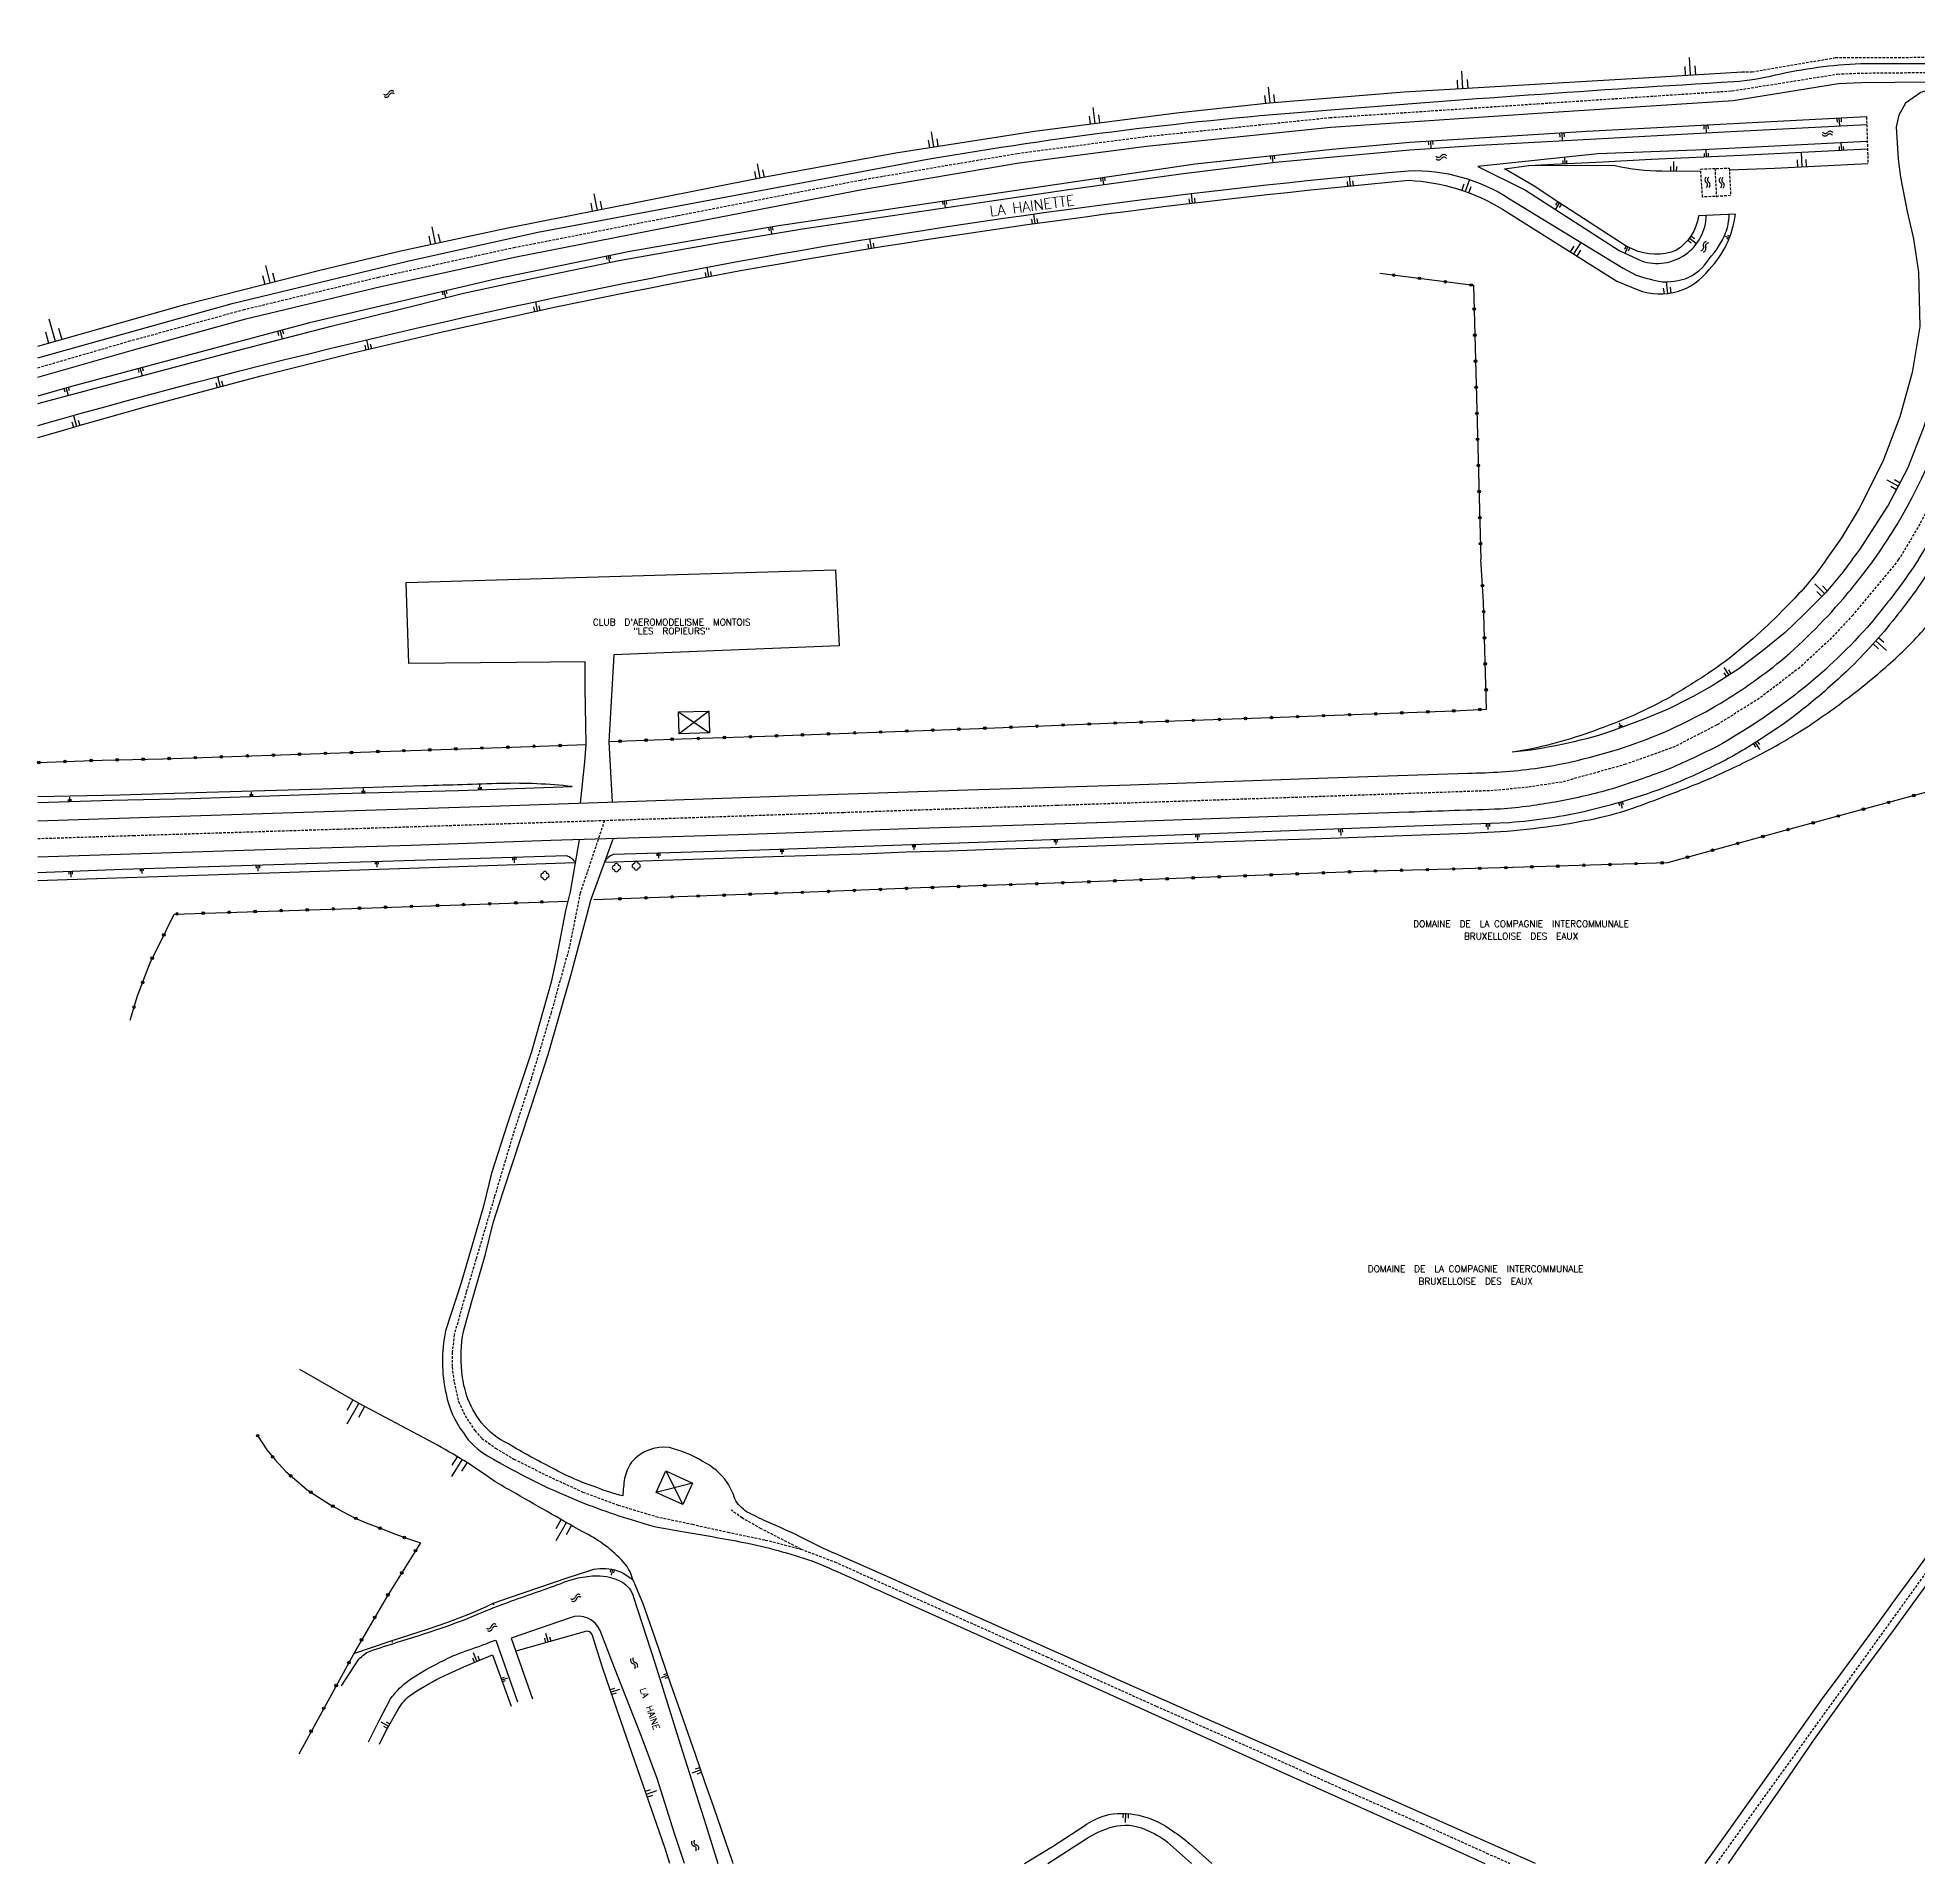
# Model space of a CAD drawing. Header units: millimetres. Extents: x 120999 to 122000, y 130000 to 131001.
# Drawn here: x 121000 to 121360.7, y 130000 to 130350.1 of the extents above; entities that cross this region are included whole.
import ezdxf
from ezdxf.enums import TextEntityAlignment as Align

# ---------------------------------------------------------------- set-up
doc = ezdxf.new("R2010")
doc.units = ezdxf.units.MM
doc.linetypes.add('DASHED', pattern=[0.75, 0.5, -0.25])
doc.layers.get('0').update_dxf_attribs({"linetype": 'CONTINUOUS'})
for name, color, linetype in [('W0001', 6, 'DASHED'), ('W0008', 7, 'CONTINUOUS'), ('W0100', 7, 'CONTINUOUS'), ('W0112', 1, 'DASHED'), ('W0211', 2, 'CONTINUOUS'), ('W0300', 7, 'CONTINUOUS'), ('W0322', 7, 'CONTINUOUS'), ('W0515', 5, 'CONTINUOUS'), ('W0984', 7, 'CONTINUOUS'), ('W0989', 7, 'CONTINUOUS')]:
    doc.layers.add(name, color=color, linetype=linetype)
doc.styles.get("Standard").update_dxf_attribs({"font": 'romans.shx', "width": 0.85})

# ---------------------------------------------------------------- blocks, each defined once
blk = doc.blocks.new('TP15')
at = {"color": 0}
for p, q in [((0, 1), (0, 0)), ((-0.289, 0.5), (-0.289, 0)), ((0.289, 0.5), (0.289, 0))]:
    blk.add_line(p, q, dxfattribs=at)
blk = doc.blocks.new('TP12')
at = {"layer": 'W0515', "color": 0}
for centre, start, end in [((-0.5, 0.625), 216.8699, 323.1301), ((0.5, -0.125), 36.8699, 143.1301), ((0.5, -0.625), 36.8699, 143.1301), ((-0.5, 0.125), 216.8699, 323.1301)]:
    blk.add_arc(centre, 0.625, start, end, dxfattribs=at)
blk = doc.blocks.new('OH01')
at = {"layer": 'W0322', "color": 0}
for radius in [0.25, 0.15]:
    blk.add_circle((0, 0), radius, dxfattribs=at)
blk = doc.blocks.new('TP10')
at = {"layer": 'W0300', "color": 0}
for centre, start, end in [((-0.4, 0), 90, 270), ((0, 0.4), 0, 180), ((0.4, 0), 270, 90), ((0, -0.4), 180, 360)]:
    blk.add_arc(centre, 0.4, start, end, dxfattribs=at)

msp = doc.modelspace()

# ---------------------------------------------------------------- linework, layer by layer
at = {"layer": 'W0001'}
msp.add_lwpolyline([(121356.9, 130250, 0.145243), (121374.68, 130310.35, -0.002797), (121374.43, 130342.77), (121373.7, 130478.96)], format="xyb", dxfattribs=at)
for points in [[(121000, 130286.8), (121017.42, 130291.87), (121039.41, 130297.93), (121065.38, 130304.18), (121091.35, 130309.87), (121122.75, 130315.99), (121157.79, 130322.8), (121187.94, 130327.91), (121212.41, 130331.13), (121247.81, 130334.77), (121287.59, 130337.42), (121324.93, 130339.89), (121345.2, 130343.11), (121349.69, 130343.3), (121369.02, 130343.49)], [(121356.9, 130250), (121348.13, 130239.38), (121343.53, 130234.5), (121337.93, 130229.32), (121330.16, 130223.37), (121322.02, 130218.3), (121314.02, 130214.17), (121304.57, 130210.76), (121292.37, 130207.36), (121285.85, 130206.38), (121279.16, 130205.71), (121240.15, 130204.36), (121195.5, 130202.86), (121154.51, 130201.48), (121120.79, 130200.33), (121090.67, 130199.35), (121057.8, 130198.28), (121018.47, 130197.05), (121000, 130196.46)], [(121108.67, 130199.94), (121104.02, 130186.03), (121101.97, 130175.77), (121098.45, 130163.14), (121094.63, 130150.46), (121091.17, 130139.86), (121087.62, 130127.93), (121084.04, 130115.82), (121082.16, 130109.52), (121081.14, 130105.93), (121079.87, 130101.37), (121079.48, 130098.02), (121079.45, 130095.17), (121079.85, 130092.26), (121080.7, 130088.54), (121081.95, 130085.88), (121083.8, 130082.99), (121085.16, 130081.5), (121087.79, 130079.65), (121091.33, 130077.54), (121097.32, 130074.52), (121104.51, 130071.21), (121111.28, 130068.71), (121118.56, 130066.51), (121125.54, 130065.02), (121132.33, 130063.51), (121139.53, 130062.01), (121146.35, 130060.27), (121152.83, 130057.82), (121170.59, 130049.84), (121193.51, 130039.61), (121214.49, 130030.15), (121234.39, 130021.39), (121250.57, 130014.12), (121265.44, 130007.58), (121277.87, 130001.97), (121282.35, 130000)], [(121321.98, 130000), (121339.95, 130024.92), (121371.46, 130068.62), (121397.73, 130104.57), (121417.43, 130131.62), (121432.31, 130151.91), (121444.58, 130168.12), (121457.68, 130185.66)], [(121146.35, 130060.27), (121138.72, 130064.17), (121135.14, 130066.21), (121133.01, 130067.73)]]:
    msp.add_lwpolyline(points, dxfattribs=at)
at = {"layer": 'W0008'}
for points in [[(121000, 130288.69), (121037.25, 130299.12), (121070.92, 130307.21), (121095.91, 130312.81), (121146.06, 130322.18), (121170.62, 130326.77, -0.023914), (121246.35, 130336.14, -0.005193), (121325.34, 130341.68, 0.04014), (121333.3, 130342.95, -0.047593), (121349.6, 130345.11), (121368.94, 130345.11)], [(121352.18, 130250, 0.157752), (121371.19, 130310.33, 0.001658), (121370.85, 130339.29), (121369.13, 130339.34)], [(121360.69, 130250, 0.146274), (121378.22, 130310.39, -0.002498), (121377.98, 130339.31), (121379.75, 130339.36)], [(121000, 130199.94), (121021.4, 130200.61), (121048.98, 130201.52), (121086.82, 130202.71), (121114.9, 130203.68), (121145.82, 130204.76), (121178.38, 130205.83), (121209.48, 130206.85), (121247.43, 130208.15), (121274.27, 130209.06, 0.029577), (121287.19, 130209.96, 0.045385), (121305.45, 130214.43, 0.049367), (121321.86, 130221.96, 0.038107), (121334.29, 130230.59, 0.041631), (121347.04, 130243.43, 0.017229), (121352.18, 130250, -0.411197)], [(121360.69, 130250, -0.005267), (121356.77, 130244.35, -0.008414), (121351.6, 130237.87, -0.044751), (121338.34, 130225.1, -0.007552), (121332.78, 130220.93, -0.023989), (121322.44, 130214.39, -0.019901), (121312.24, 130209.61, 0.002818), (121307.31, 130207.82, -0.010478), (121301.25, 130205.84, -0.021295), (121291.03, 130203.5, 0.000689), (121286.21, 130202.76, -0.015025), (121280.51, 130202.16, 0.001714), (121262.94, 130201.56), (121235.93, 130200.71), (121205.07, 130199.58), (121166.95, 130198.39), (121134.45, 130197.25), (121098.37, 130196.12), (121071.59, 130195.21), (121045.54, 130194.41), (121000, 130192.98)], [(121103.82, 130196.29), (121102.08, 130186.32), (121101.23, 130182.72), (121099.43, 130173.42), (121098.47, 130168.98), (121094.7, 130155.62), (121090.02, 130141.7), (121087.03, 130132.34), (121085.46, 130126.05), (121081.18, 130111.34), (121078.19, 130102.09, 0.107003), (121078.3, 130090.01, 0.113282), (121081.62, 130082.56, 0.129087), (121086.27, 130078.17, 0.040307), (121104.84, 130069.03, 0.023867), (121118.19, 130064.63, 0.006347), (121123.98, 130063.57, -0.006607), (121136.2, 130061.39, -0.034058), (121149.25, 130057.71, -0.008949), (121162.21, 130051.92), (121186.32, 130041.11), (121212.17, 130029.45), (121239.03, 130017.33), (121264.77, 130005.79), (121277.54, 130000)], [(121287.25, 130000), (121275.13, 130005.32), (121260.39, 130011.84), (121241.34, 130020.17), (121224.25, 130027.67), (121208.37, 130034.66), (121198.09, 130039.3), (121189, 130043.32), (121173.06, 130050.4), (121163.91, 130054.54), (121153.03, 130059.36, -0.019545), (121146.86, 130062.31, 0.015951), (121139.79, 130065.56, -0.005999), (121136.02, 130067.37, -0.11394), (121133.67, 130069.89, 0.079694), (121132.23, 130073.01, 0.126061), (121127.44, 130077.14, 0.066717), (121121.13, 130079.74, 0.255667), (121113.85, 130076.91, 0.085644), (121112.55, 130073.82, 0.031385), (121112.2, 130070.47, -0.039043), (121107.23, 130072.07, -0.045827), (121098.71, 130075.79, -0.016051), (121090.25, 130080.43, -0.116857), (121085.12, 130084.5, -0.08744), (121082.25, 130089.79, -0.052365), (121081.34, 130094.27, -0.074369), (121081.63, 130101.98), (121083.2, 130107.53), (121085.85, 130116.79), (121087.33, 130122.85), (121089.25, 130128.79), (121091.18, 130134.61), (121095.84, 130148.79), (121097.9, 130155.14), (121102.24, 130170.25), (121105.32, 130181.77), (121106.09, 130184.7), (121109, 130192.76), (121110.32, 130196.49)]]:
    msp.add_lwpolyline(points, format="xyb", dxfattribs=at)
for points in [[(121000, 130284.97), (121017.91, 130290.11), (121039.87, 130296.16), (121065.79, 130302.4), (121091.72, 130308.07), (121123.1, 130314.19), (121158.12, 130321), (121188.21, 130326.1), (121212.62, 130329.32), (121247.97, 130332.95), (121287.71, 130335.6), (121325.13, 130338.07), (121345.38, 130341.29), (121349.74, 130341.47), (121369.04, 130341.66)], [(121319.77, 130000), (121324.01, 130005.86), (121330.48, 130014.92), (121337.53, 130024.86), (121342.3, 130031.6), (121345.71, 130036.16), (121351.95, 130044.65), (121357.11, 130051.8), (121360.26, 130056.01), (121364.61, 130062.03)], [(121362.96, 130054.41), (121355.82, 130044.66), (121348.57, 130034.82), (121340.68, 130023.81), (121334.18, 130014.29), (121325.58, 130002.02), (121324.19, 130000)]]:
    msp.add_lwpolyline(points, dxfattribs=at)
at = {"layer": 'W0100'}
for points in [[(121122.88, 130220.8), (121128.68, 130220.96), (121128.8, 130216.76), (121123.03, 130216.58), (121122.88, 130220.8), (121128.8, 130216.76)], [(121128.68, 130220.96), (121123.03, 130216.58)], [(121120.45, 130075.25), (121125.59, 130072.88), (121123.7, 130068.83), (121118.63, 130071.13), (121120.45, 130075.25), (121123.7, 130068.83)], [(121125.59, 130072.88), (121118.63, 130071.13)]]:
    msp.add_lwpolyline(points, dxfattribs=at)
at = {"layer": 'W0112'}
for points in [[(121326.87, 130343.53), (121328.79, 130343.53), (121344.79, 130346.27), (121368.97, 130346.36)], [(121350.73, 130334.9), (121351.02, 130325.92)], [(121321.66, 130325.09), (121321.94, 130319.53)]]:
    msp.add_lwpolyline(points, dxfattribs=at)
msp.add_lwpolyline([(121318.92, 130324.91), (121324.4, 130325.09), (121324.68, 130319.81), (121319.3, 130319.53)], close=True, dxfattribs=at)
at = {"layer": 'W0211'}
for points in [[(121369, 130341.34), (121364.65, 130340.8), (121361.18, 130339.61), (121358.24, 130337.54), (121356.94, 130335.26), (121356.4, 130332.99), (121356.83, 130326.8), (121357.26, 130323.33), (121358.55, 130316.75), (121359.74, 130311.54), (121360.72, 130305.14), (121360.94, 130294.72), (121359.52, 130285.86), (121357.13, 130277.39), (121353.87, 130268.82), (121349.31, 130259.81), (121345.91, 130254.2), (121343.01, 130250)], [(121347.99, 130250), (121349.39, 130251.81), (121354.82, 130260.27), (121358.65, 130267.52), (121361.69, 130275.22), (121364.3, 130283.25), (121366.14, 130292.58), (121367.02, 130298.85), (121367.35, 130303.29), (121367.35, 130307.53), (121367.56, 130313.49), (121367.89, 130321.09), (121368.98, 130328.9), (121369.04, 130341.66)], [(121350.73, 130334.9), (121297.12, 130332.07), (121263.13, 130330), (121248.22, 130328.68), (121221.98, 130325.86), (121179.04, 130319.5), (121141.69, 130313.92), (121113.56, 130309.11), (121087.8, 130303.81), (121052.12, 130295.42), (121006.47, 130283.23), (121000, 130281.33)], [(121351.02, 130325.92), (121333.12, 130325.02), (121324.38, 130324.71)], [(121325.57, 130316.22), (121318.49, 130315.91)], [(121103.04, 130191.84), (121099.28, 130191.71), (121076.99, 130190.96), (121048.29, 130189.99), (121013.17, 130188.83), (121000, 130188.43)], [(121061.49, 130088.23), (121050.24, 130094.68)]]:
    msp.add_lwpolyline(points, dxfattribs=at)
for points in [[(121318.52, 130315.88, -0.219012), (121314.27, 130309.34, -0.209649), (121305.94, 130309.52), (121304.66, 130310.1), (121291.7, 130318.49), (121286.83, 130321.72), (121281.32, 130324.93), (121285.95, 130325.56), (121290.73, 130325.84), (121300.14, 130326.28), (121309.45, 130326.79), (121326.77, 130327.55), (121339.6, 130328.2), (121350.87, 130328.75)], [(121318.91, 130324.42), (121311.5, 130324.47, -0.054887), (121302.53, 130325.51), (121285.94, 130325.56)], [(121000, 130273.4, -0.02735), (121139.2, 130306.21, -0.020929), (121262.96, 130322.74, -0.126892), (121280.91, 130317.19), (121302.82, 130303.41)], [(121302.82, 130303.41), (121307.04, 130301.68, 0.331177), (121320.58, 130305.66, 0.158397), (121325.61, 130316.23)], [(121303.29, 130309.27), (121307.57, 130307.28, 0.504676), (121320.01, 130316.05)], [(121364.02, 130250, -0.035999), (121356.73, 130239.52, -0.034306), (121347.81, 130229.46, -0.024218), (121339.58, 130222.17, -0.034273), (121332.06, 130216.67, -0.024567), (121323.67, 130211.55, -0.01783), (121313.71, 130206.92, -0.033988), (121297.48, 130201.88, -0.039504), (121282.27, 130199.56), (121260.4, 130198.75), (121228.22, 130197.53), (121185.81, 130195.98), (121138.5, 130194.26), (121110.37, 130193.45, 0.192922), (121108.73, 130192, 1.597304)], [(121343.01, 130250, -0.040879), (121336.96, 130242.61, -0.01457), (121331.89, 130237.52, -0.016357), (121325.87, 130232.23, -0.029669), (121319.64, 130227.72, -0.01474), (121312.48, 130223.32, -0.023177), (121305.08, 130219.72, -0.015978), (121297.59, 130216.86, -0.047586), (121282.76, 130213.06, -1.324929)], [(121347.99, 130250), (121346.18, 130247.59), (121342.98, 130243.79), (121338.61, 130239.36), (121335.14, 130236.06), (121330.73, 130232.42), (121326.25, 130229.09), (121321.13, 130225.79), (121317.48, 130223.76), (121312.7, 130221.33), (121308.05, 130219.38), (121301.66, 130217.02, -0.052744), (121282.76, 130213.06, -2.205577)], [(121108.73, 130192), (121115.96, 130192.25), (121123.79, 130192.49), (121131.52, 130192.76), (121140.96, 130193.05), (121149.44, 130193.33), (121158.05, 130193.62), (121166.52, 130193.95), (121174.8, 130194.17), (121183.22, 130194.47), (121194.23, 130194.81), (121210.36, 130195.38), (121225.61, 130195.88), (121235.46, 130196.22), (121246.2, 130196.56), (121259.93, 130197.04), (121274.24, 130197.54), (121281.84, 130197.95, 0.013451), (121291.82, 130199.11, 0.01323), (121299.55, 130200.53, 0.023476), (121305.94, 130202.36, 0.009578), (121312.4, 130204.77, 0.011175), (121320.87, 130208.1, 0.012404), (121329.71, 130212.32, 0.022409), (121339.13, 130217.77, 0.017086), (121348.36, 130224.38, 0.017269), (121356.29, 130231.06, 0.034514), (121363.22, 130238.35, 0.006672)], [(121000, 130203.43), (121014.28, 130203.86), (121029.32, 130204.2), (121057.76, 130205.13), (121080.66, 130205.71), (121102.49, 130206.49, 0.033632), (121088.97, 130207.08, -0.003308), (121073.94, 130206.63), (121054.66, 130206), (121032.39, 130205.37), (121015.76, 130204.84), (121000, 130204.55)], [(121000, 130190.02), (121016.25, 130190.65), (121055.6, 130191.86), (121080.77, 130192.61), (121101.37, 130193.25, -0.229084), (121103.04, 130191.84, -1.30907)], [(121087.24, 130073.53, 0.030806), (121075.95, 130080.57), (121061.49, 130088.23)], [(121114.16, 130054.27, 0.147856), (121111.89, 130058.26, 0.088901), (121104.55, 130063.56, -0.002751), (121090.82, 130071.42, -0.023252), (121087.24, 130073.53, 0.003964)], [(121060.61, 130040.25), (121067.6, 130042.63), (121074.91, 130045), (121078.61, 130046.28), (121082.66, 130047.82), (121085.91, 130049.19), (121087.35, 130049.9), (121090.47, 130050.97), (121101.71, 130054.79), (121105.51, 130056.06, -0.284574), (121114.16, 130054.27), (121116.06, 130049.85), (121118.27, 130043.41), (121121.36, 130034.42), (121123.17, 130029.2), (121126.08, 130020.94), (121127.93, 130015.54), (121129.57, 130010.85), (121133.23, 130000.25), (121133.33, 130000)], [(121121.25, 130000), (121120.3, 130002.85), (121116.08, 130015), (121111.81, 130027.33), (121108.39, 130037.36), (121106.31, 130043.87, 0.385483), (121105.03, 130044.49), (121091.66, 130040.68)], [(121065.51, 130022.84), (121066.8, 130025.51), (121068.95, 130029.2, -0.099405), (121071.26, 130032.12, -0.026992), (121077.26, 130035.65), (121081.72, 130037.7), (121087.22, 130039.96), (121090.82, 130030.15)], [(121189.26, 130000), (121194.62, 130003.25), (121200.61, 130007.11, -0.1038), (121205.42, 130009.36, -0.118294), (121211.98, 130009, -0.09669), (121217.64, 130006.23, -0.039568), (121221.02, 130003.67), (121225.17, 130000)]]:
    msp.add_lwpolyline(points, format="xyb", dxfattribs=at)
at = {"layer": 'W0322'}
for points in [[(121257.4, 130304.91), (121275.35, 130302.61), (121276.78, 130250)], [(121398.68, 130250), (121393.49, 130241.43), (121385.19, 130227.43), (121376.71, 130213.44), (121373.81, 130208.56), (121356.34, 130203.82), (121336.75, 130198.52), (121312.55, 130191.89), (121282.91, 130190.97), (121254.06, 130190.23), (121224.93, 130189.13), (121198.56, 130188.12), (121169.3, 130187.06), (121144.78, 130186.14), (121117.3, 130185.17), (121106.66, 130184.76)], [(121109.54, 130215.1), (121123.47, 130215.62), (121139.44, 130216.14), (121180.5, 130217.64), (121205.24, 130218.63), (121238.27, 130219.77), (121271.5, 130221.01), (121277.88, 130221.32), (121277.26, 130241.88), (121276.78, 130250)], [(121000, 130211.08), (121012.33, 130211.54), (121024.03, 130211.82), (121054.15, 130212.83), (121090.86, 130214.07), (121105.17, 130214.54)], [(121017.69, 130161.67), (121019.1, 130166.39), (121020.68, 130170.36), (121021.67, 130173.01), (121023.25, 130176.16), (121026.15, 130182.04), (121062.21, 130183.2), (121101.66, 130184.53)], [(121042.14, 130082.06), (121043.9, 130079.32), (121045.51, 130077.36), (121047.55, 130075.12), (121049.65, 130073.37), (121051.69, 130071.61), (121053.86, 130070.21), (121056.11, 130068.74), (121058.43, 130067.48), (121060.74, 130066.29), (121062.99, 130065.31), (121065.72, 130064.25), (121068.39, 130063.2), (121071.27, 130062.15), (121073.37, 130061.45), (121066.99, 130051.22), (121061.16, 130041.26), (121052.6, 130025.63), (121050.07, 130020.94)]]:
    msp.add_lwpolyline(points, dxfattribs=at)
at = {"layer": 'W0515'}
for points in [[(121000, 130290.93), (121028.2, 130298.95), (121054.12, 130305.52), (121069.61, 130309.23), (121090.12, 130313.64), (121107.62, 130317.05), (121139.12, 130323.35), (121164.55, 130328.01), (121191.13, 130332.17), (121218.39, 130335.67), (121236.22, 130337.62), (121262.06, 130339.71), (121311.22, 130342.6), (121326.87, 130343.53)], [(121000, 130279.93), (121012.97, 130283.38), (121036.54, 130289.63), (121056.24, 130294.78), (121072.63, 130298.83), (121081.65, 130301.08), (121095.1, 130303.97), (121111.43, 130307.35), (121130.95, 130310.83), (121146.66, 130313.46), (121170.86, 130317.04), (121197.25, 130320.92), (121219.25, 130324.01), (121237.37, 130326.2), (121263.16, 130328.58), (121276.49, 130329.48), (121323.5, 130332.06), (121350.77, 130333.47)], [(121350.87, 130330.19), (121318.01, 130328.5), (121299.2, 130327.79), (121276.2, 130325.4), (121285.36, 130320.82), (121303.29, 130309.27)]]:
    msp.add_lwpolyline(points, dxfattribs=at)
for points in [[(121000, 130275.72, -0.024503), (121138.88, 130308.03, -0.02095), (121262.92, 130324.59, -0.152902), (121282.27, 130319.2), (121304.08, 130305.87)], [(121304.08, 130305.87), (121306.57, 130304.57, 0.038594), (121311.55, 130303.28, 0.082447), (121315.93, 130303.88, 0.179533), (121320.53, 130307.7, 0.094849), (121323.71, 130312.67, 0.096373), (121324.4, 130316.11, 2.049174)], [(121058.22, 130034.05), (121061.6, 130039.15, -0.121448), (121063.73, 130040.7, -0.005023), (121068.92, 130042.4, 0.008308), (121077.37, 130045.12, 0.016908), (121084.68, 130047.89, -0.017122), (121090.26, 130050.12, 0.004224), (121100.19, 130053.62, -0.101612), (121107.21, 130055.14, -0.13801), (121111.99, 130053.98, -0.199921), (121114.26, 130051.07), (121118.36, 130038.44), (121123.17, 130022.83), (121128.1, 130007.39), (121130.43, 130000)], [(121124.04, 130000), (121122.12, 130005.75), (121118.79, 130016.27), (121115.81, 130024.31), (121110.59, 130037.52), (121107.87, 130044.65, 0.404108), (121102.1, 130047.07), (121090.77, 130043.18), (121094.89, 130031.54)], [(121063.43, 130023.32), (121065.42, 130027.29), (121067.67, 130031.54, -0.075478), (121070.62, 130034.7, -0.032704), (121075.85, 130037.91, -0.012952), (121079.59, 130039.78, -0.008992), (121084.32, 130041.51, 0.022829), (121086.68, 130042.43, -0.012072), (121087.85, 130042.83), (121092.01, 130030.96)], [(121193.71, 130000), (121201.07, 130004.73, -0.077282), (121206.15, 130006.99, -0.183404), (121212.4, 130006.48, -0.069329), (121216.69, 130004.09), (121221.29, 130000)]]:
    msp.add_lwpolyline(points, format="xyb", dxfattribs=at)
at = {"layer": 'W0989'}
msp.add_lwpolyline([(121104.07, 130203.3), (121104.89, 130211.26), (121105.17, 130214.54), (121105.01, 130225.44), (121104.96, 130230.41), (121091.82, 130230.27), (121071.15, 130230.1), (121070.62, 130245.65), (121152.97, 130248.03), (121153.68, 130233.48), (121110.51, 130231.77), (121109.53, 130215.06), (121110.13, 130203.51)], dxfattribs=at)

# ---------------------------------------------------------------- block references
at = {"layer": 'W0211'}
for p, xscale, yscale, zscale, rotation in [((121273.28, 130340.37), 3.32953555930373, 3.32953555930373, 3.32953555930373, 3.373631274638966), ((121316.94, 130342.94), 3.349339455191307, 3.349339455191308, 3.349339455191308, 3.380753821767535), ((121236.32, 130337.63), 2.993270546609924, 2.993270546609924, 2.993270546609924, 6.267594472527892), ((121202.73, 130333.66), 3.054271036503001, 3.054271036503001, 3.054271036503001, 7.309575279753369), ((121319.98, 130333.28), 1.404635547397861, 1.404635547397861, 1.404635547397861, 183.0202187262245), ((121345.52, 130334.63), 1.422823760649893, 1.422823760649893, 1.422823760649893, 183.020218726082), ((121171.82, 130329.15), 2.900382872804028, 2.900382872804028, 2.900382872804028, 8.897742807180517), ((121267.15, 130330.25), 1.394461707161136, 1.394461707161136, 1.394461707161136, 183.4796544008782), ((121292.36, 130331.78), 1.428878800782267, 1.428878800782267, 1.428878800782267, 183.4796544004846), ((121345.91, 130328.51), 1.425930668145127, 1.425930668145127, 1.425930668145127, 2.781037477922343), ((121138.51, 130323.22), 2.751165218059236, 2.751165218059236, 2.751165218059236, 11.30022879325584), ((121236.81, 130327.46), 1.31652545638603, 1.31652545638603, 1.31652545638603, 186.1527681997349), ((121292.86, 130325.94), 1.181571635696894, 1.181571635696894, 1.181571635696894, 2.671483828079532), ((121313.7, 130324.45), 1.928093548969206, 1.928093548969206, 1.928093548969206, 359.6158732782436), ((121320, 130327.25), 1.345144452376599, 1.345144452376599, 1.345144452376599, 2.53840821219273), ((121338.33, 130325.28), 2.850263831386547, 2.850263831386547, 2.850263831386547, 2.85941543742631), ((121204.25, 130323.23), 1.316031895810535, 1.316031895810535, 1.316031895810535, 188.4167185595657), ((121251.72, 130321.67), 1.844909242325524, 1.844909242325523, 1.844909242325523, 5.644481805866221), ((121273.78, 130320.61), 2.418962402043519, 2.418962402043519, 2.418962402043519, 340.4254859301796), ((121107.27, 130316.98), 3.228122953859367, 3.228122953859367, 3.228122953859367, 11.30022879327653), ((121173.92, 130318.74), 1.232084183991805, 1.232084183991805, 1.232084183991805, 188.5016017508354), ((121221.4, 130318.36), 1.844909242321981, 1.844909242321981, 1.844909242321981, 6.815688718254658), ((121291.88, 130318.37), 1.472813684693612, 1.472813684693612, 1.472813684693612, 146.4090788278405), ((121191.22, 130314.44), 1.844909242325847, 1.844909242325847, 1.844909242325847, 7.98401556983941), ((121076.23, 130310.65), 3.242645051545732, 3.242645051545732, 3.242645051545732, 12.14297167153706), ((121140.56, 130313.73), 1.268970034065293, 1.268970034065293, 1.268970034065293, 189.7016007330711), ((121159.84, 130309.7), 1.844909242321688, 1.844909242321688, 1.844909242321688, 9.20266609080352), ((121294.54, 130308.62), 2.626914722744877, 2.626914722744877, 2.626914722744877, 327.8291806387749), ((121316.74, 130311.62), 1.725188965312174, 1.725188965312174, 1.725188965312174, 233.0389616729529), ((121324.47, 130311.7), 1.073530651033753, 1.073530651033753, 1.073530651033753, 67.41175997262432), ((121109.43, 130308.26), 1.297245432718066, 1.297245432718066, 1.297245432718066, 191.6314243430791), ((121304.98, 130309.96), 1.337465483709052, 1.337465483709052, 1.337465483709052, 155.5971865419502), ((121044.48, 130303.08), 3.411215482908942, 3.411215482908942, 3.411215482908942, 14.23494174364564), ((121128.66, 130304.28), 1.819952358016623, 1.819952358016623, 1.819952358016623, 10.59865123948785), ((121077.97, 130301.5), 1.293445260546111, 1.293445260546111, 1.293445260546111, 193.2355967620335), ((121312.55, 130301.04), 2.258388529113164, 2.258388529113164, 2.258388529113164, 6.866005712442004), ((121003.33, 130291.87), 4.50631305520551, 4.50631305520551, 4.50631305520551, 15.87623548404609), ((121095.8, 130297.7), 1.798660346292697, 1.798660346292697, 1.798660346292697, 12.0664291648787), ((121046.5, 130293.91), 1.624616906349882, 1.624616906349882, 1.624616906349882, 194.9459088715906), ((121063.45, 130290.35), 1.862272343625192, 1.862272343625192, 1.862272343625192, 13.51926579949452), ((121019.65, 130286.75), 1.543842361212084, 1.543842361212084, 1.543842361212084, 194.9459088715973), ((121005.47, 130282.94), 1.498487793269103, 1.498487793269103, 1.498487793269103, 196.3734907891151), ((121034.96, 130283.16), 1.989010934963253, 1.989010934963254, 1.989010934963254, 14.80652327362715), ((121007.43, 130275.56), 2.175384882469446, 2.175384882469446, 2.175384882469446, 16.05689390056824), ((121356.85, 130264.12), 2.502083355080855, 2.502083355080855, 2.502083355080855, 62.14187062762944), ((121342.69, 130243.5), 2.621966486747982, 2.621966486747982, 2.621966486747982, 45.41315196606681), ((121352.52, 130234.43), 2.747946076466551, 2.747946076466551, 2.747946076466551, 228.5167459190764), ((121324.3, 130227.83), 1.768334524223797, 1.768334524223797, 1.768334524223797, 32.7976918869937), ((121303.66, 130217.76), 0.9959281515426552, 0.9959281515426551, 0.9959281515426551, 20.31713828852168), ((121329.45, 130214.96), 1.587399442050699, 1.587399442050699, 1.587399442050699, 212.4367044160965), ((121062.43, 130205.24), 0.8997868166116808, 0.8997868166116808, 0.8997868166116808, 1.461613526843924), ((121084.78, 130205.86), 0.9655003523325899, 0.9655003523325899, 0.9655003523325899, 2.040609094369703), ((121006.1, 130203.61), 0.8721420429834691, 0.8721420429834691, 0.8721420429834691, 1.743183317741004), ((121040.95, 130204.58), 0.8647850039839848, 0.8647850039839851, 0.8647850039839851, 1.858018805403621), ((121303.6, 130203.5), 1.252860672229036, 1.252860672229036, 1.252860672229036, 196.2563523050564), ((121278.16, 130199.36), 1.127415077936269, 1.127415077936269, 1.127415077936269, 181.9650789970402), ((121168.07, 130195.33), 0.9519681344258291, 0.9519681344258291, 0.9519681344258291, 182.0731413121877), ((121195.27, 130196.32), 0.9591151555745899, 0.9591151555745899, 0.9591151555745899, 182.0961289029615), ((121222.43, 130197.32), 1.108723870275714, 1.108723870275714, 1.108723870275714, 182.0961289032192), ((121249.9, 130198.35), 1.234387765522932, 1.234387765522932, 1.234387765522932, 182.1821080800649), ((121065.04, 130192.14), 1.104201524757344, 1.104201524757344, 1.104201524757344, 181.7194569860213), ((121091.42, 130192.94), 1.081267372472553, 1.081267372472553, 1.081267372472553, 181.7765593261932), ((121119.06, 130193.7), 0.961538013516628, 0.961538013516628, 0.961538013516628, 181.6538216489778), ((121142.76, 130194.42), 0.9019878435292117, 0.901987843529212, 0.901987843529212, 182.0731413117062), ((121006.33, 130190.27), 1.142549594943637, 1.142549594943637, 1.142549594943637, 182.2162345090337), ((121019.97, 130190.77), 0.960713388361323, 0.960713388361323, 0.960713388361323, 181.7516324061907), ((121042.24, 130191.45), 1.183364258726555, 1.183364258726555, 1.183364258726555, 181.7516324055674), ((121061.56, 130088.19), 4.503069659606135, 4.503069659606135, 4.503069659606135, 150.1885340250352), ((121081.41, 130077.4), 3.801257679620209, 3.801257679620208, 3.801257679620208, 148.2467993436911), ((121101.39, 130065.35), 3.946645465300903, 3.946645465300903, 3.946645465300903, 150.388625179937), ((121110.29, 130056.35), 1.144317198899199, 1.144317198899199, 1.144317198899199, 166.6829671132135), ((121087.36, 130049.9), 0.412398862878746, 0.412398862878746, 0.412398862878746, 198.9667965991194), ((121097.89, 130042.45), 1.775354281146028, 1.775354281146028, 1.775354281146028, 15.89023490108828), ((121067.94, 130042.73), 0.369971747487156, 0.369971747487156, 0.369971747487156, 198.0198613416063), ((121084.23, 130038.73), 1.854546684451874, 1.854546684451874, 1.854546684451874, 22.32937602259342), ((121088.99, 130035.13), 1.191395355310183, 1.191395355310183, 1.191395355310183, 290.1493919033765), ((121109.94, 130032.82), 1.69532079708979, 1.69532079708979, 1.69532079708979, 288.82964067682), ((121120.79, 130036.07), 1.235741275274061, 1.235741275274061, 1.235741275274061, 108.9361673343031), ((121067.27, 130026.32), 1.682037342353714, 1.682037342353714, 1.682037342353714, 59.71405599463048), ((121127.11, 130017.94), 1.72729517414257, 1.72729517414257, 1.72729517414257, 108.8514597025007), ((121116.7, 130013.23), 2.053385486130653, 2.053385486130653, 2.053385486130653, 289.128279560513), ((121208.71, 130009.57), 1.749164447907577, 1.749164447907577, 1.749164447907577, 176.8849161600808)]:
    msp.add_blockref('TP15', p, dxfattribs=dict(at, xscale=xscale, yscale=yscale, zscale=zscale, rotation=rotation))
at = {"layer": 'W0300'}
for p in [(121110.98, 130190.94), (121114.79, 130191.28), (121097.25, 130189.41)]:
    msp.add_blockref('TP10', p, dxfattribs=at)
at = {"layer": 'W0322'}
for p, rotation in [((121260.05, 130304.57), 352.701798800476), ((121265.01, 130303.94), 352.701798800476), ((121269.96, 130303.3), 352.701798800476), ((121274.92, 130302.67), 352.701798800476), ((121275.48, 130298.05), 271.549777757158), ((121275.61, 130293.05), 271.549777757158), ((121275.75, 130288.05), 271.549777757158), ((121275.88, 130283.05), 271.549777757158), ((121276.02, 130278.06), 271.549777757158), ((121276.15, 130273.06), 271.549777757158), ((121276.29, 130268.06), 271.549777757158), ((121276.42, 130263.06), 271.549777757158), ((121276.56, 130258.06), 271.549777757158), ((121276.69, 130253.06), 271.549777757158), ((121277.07, 130245.01), 93.3818652973207), ((121277.31, 130240.02), 91.73338422850068), ((121277.46, 130235.02), 91.73338422850068), ((121277.62, 130230.02), 91.73338422850068), ((121277.77, 130225.02), 91.73338422850068), ((121251.6, 130220.27), 2.14170368140885), ((121256.6, 130220.45), 2.14170368140885), ((121261.6, 130220.64), 2.14170368140885), ((121266.59, 130220.83), 2.14170368140885), ((121271.59, 130221.01), 2.789396228211553), ((121276.58, 130221.26), 2.789396228211553), ((121151.67, 130216.59), 2.094540182095395), ((121156.67, 130216.77), 2.094540182095395), ((121161.66, 130216.95), 2.094540182095395), ((121166.66, 130217.14), 2.094540182095395), ((121171.66, 130217.32), 2.094540182095395), ((121176.65, 130217.5), 2.094540182095395), ((121181.65, 130217.69), 2.278320713222826), ((121186.65, 130217.89), 2.278320713222826), ((121191.64, 130218.09), 2.278320713222826), ((121196.64, 130218.29), 2.278320713222826), ((121201.64, 130218.48), 2.278320713222826), ((121206.63, 130218.68), 1.97569604352787), ((121211.63, 130218.85), 1.97569604352787), ((121216.63, 130219.02), 1.97569604352787), ((121221.62, 130219.19), 1.97569604352787), ((121226.62, 130219.37), 1.97569604352787), ((121231.62, 130219.54), 1.97569604352787), ((121236.61, 130219.71), 1.97569604352787), ((121241.61, 130219.89), 2.14170368140885), ((121246.61, 130220.08), 2.14170368140885), ((121060.19, 130213.03), 1.93919382619617), ((121065.19, 130213.2), 1.93919382619617), ((121070.19, 130213.37), 1.93919382619617), ((121075.18, 130213.54), 1.93919382619617), ((121080.18, 130213.71), 1.93919382619617), ((121085.18, 130213.88), 1.93919382619617), ((121090.17, 130214.05), 1.93919382619617), ((121095.17, 130214.21), 1.86546625508546), ((121100.17, 130214.37), 1.86546625508546), ((121111.7, 130215.18), 2.150423109257559), ((121116.69, 130215.37), 2.150423109257559), ((121121.69, 130215.56), 2.150423109257559), ((121126.69, 130215.73), 1.857399993705478), ((121131.68, 130215.89), 1.857399993705478), ((121136.68, 130216.05), 1.857399993705478), ((121141.68, 130216.22), 2.094540182095395), ((121146.67, 130216.41), 2.094540182095395), ((121000.22, 130211.09), 2.157407708200274), ((121005.22, 130211.28), 2.157407708200274), ((121010.22, 130211.47), 2.157407708200274), ((121015.21, 130211.61), 1.358722467624716), ((121020.21, 130211.73), 1.358722467624716), ((121025.21, 130211.86), 1.911113260500982), ((121030.21, 130212.03), 1.911113260500982), ((121035.2, 130212.2), 1.911113260500982), ((121040.2, 130212.36), 1.911113260500982), ((121045.2, 130212.53), 1.911113260500982), ((121050.2, 130212.7), 1.911113260500982), ((121055.19, 130212.86), 1.93919382619617), ((121350.16, 130202.15), 195.1239108281318), ((121354.99, 130203.45), 195.1239108281318), ((121359.81, 130204.76), 195.1868035598881), ((121340.51, 130199.54), 195.1239108281318), ((121345.33, 130200.84), 195.1239108281318), ((121326.03, 130195.59), 195.3209207986968), ((121330.86, 130196.91), 195.3209207986968), ((121335.68, 130198.23), 195.3209207986968), ((121296.54, 130191.39), 181.7794618580767), ((121301.54, 130191.55), 181.7794618580767), ((121306.53, 130191.7), 181.7794618580767), ((121311.53, 130191.86), 181.7794618580767), ((121316.39, 130192.94), 195.3209207986968), ((121321.21, 130194.27), 195.3209207986968), ((121191.6, 130187.86), 182.0719240975585), ((121196.6, 130188.05), 182.0719240975585), ((121201.59, 130188.23), 182.1999969752241), ((121206.59, 130188.42), 182.1999969752241), ((121211.59, 130188.62), 182.1999969752241), ((121216.58, 130188.81), 182.1999969752241), ((121221.58, 130189), 182.1999969752241), ((121226.58, 130189.19), 182.1721740680012), ((121231.57, 130189.38), 182.1721740680012), ((121236.57, 130189.57), 182.1721740680012), ((121241.56, 130189.76), 182.1721740680012), ((121246.56, 130189.95), 182.1721740680012), ((121251.56, 130190.14), 182.1721740680012), ((121256.55, 130190.3), 181.4623787875516), ((121261.55, 130190.43), 181.4623787875516), ((121266.55, 130190.55), 181.4623787875516), ((121271.55, 130190.68), 181.4623787875516), ((121276.55, 130190.81), 181.4623787875516), ((121281.55, 130190.94), 181.4623787875516), ((121286.54, 130191.08), 181.7794618580767), ((121291.54, 130191.24), 181.7794618580767), ((121091.66, 130184.19), 1.930338131999258), ((121096.66, 130184.36), 1.930338131999258), ((121111.65, 130184.95), 182.2285396556615), ((121116.65, 130185.14), 182.2285396556615), ((121121.65, 130185.32), 182.015591876767), ((121126.64, 130185.5), 182.015591876767), ((121131.64, 130185.67), 182.015591876767), ((121136.64, 130185.85), 182.015591876767), ((121141.63, 130186.03), 182.015591876767), ((121146.63, 130186.21), 182.1504185293148), ((121151.63, 130186.39), 182.1504185293148), ((121156.62, 130186.58), 182.1504185293148), ((121161.62, 130186.77), 182.1504185293148), ((121166.62, 130186.96), 182.1504185293148), ((121171.61, 130187.14), 182.0719240975585), ((121176.61, 130187.32), 182.0719240975585), ((121181.61, 130187.5), 182.0719240975585), ((121186.6, 130187.68), 182.0719240975585), ((121026.7, 130182.06), 1.841187437262176), ((121031.7, 130182.22), 1.841187437262176), ((121036.69, 130182.38), 1.841187437262176), ((121041.69, 130182.54), 1.841187437262176), ((121046.69, 130182.7), 1.841187437262176), ((121051.68, 130182.86), 1.841187437262176), ((121056.68, 130183.02), 1.841187437262176), ((121061.68, 130183.18), 1.841187437262176), ((121066.68, 130183.35), 1.930338131999258), ((121071.67, 130183.52), 1.930338131999258), ((121076.67, 130183.69), 1.930338131999258), ((121081.67, 130183.85), 1.930338131999258), ((121086.67, 130184.02), 1.930338131999258), ((121024.18, 130178.05), 63.7317618274613), ((121021.95, 130173.57), 63.40785732681368), ((121020.11, 130168.93), 68.38150530052297), ((121018.45, 130164.21), 73.37443931504184), ((121042.17, 130082.02), 302.6917030240849), ((121045.04, 130077.94), 309.4338946692317), ((121048.49, 130074.34), 320.2277695962619), ((121052.36, 130071.18), 327.2023208333175), ((121056.57, 130068.49), 331.4180282358389), ((121061, 130066.17), 336.3955192166618), ((121065.63, 130064.29), 338.9851491742933), ((121070.3, 130062.5), 339.9266324399625), ((121072.45, 130059.97), 238.0348095616792), ((121069.8, 130055.72), 238.0348095616792), ((121067.15, 130051.48), 238.0348095616792), ((121064.62, 130047.17), 239.6638854119084), ((121062.09, 130042.86), 239.6638854119084), ((121059.65, 130038.5), 241.2890477835088), ((121057.24, 130034.11), 241.2890477835088), ((121054.84, 130029.73), 241.2890477835088), ((121052.44, 130025.34), 241.7219925294876)]:
    msp.add_blockref('OH01', p, dxfattribs=dict(at, rotation=rotation))
at = {"layer": 'W0515'}
for p, rotation in [((121067.35, 130339.3), 14.8079790776101), ((121343.27, 130331.69), 354.5133779098202), ((121269.16, 130327.16), 2.257557981357496), ((121320.24, 130322.36), 269.0749942359487), ((121322.98, 130322.27), 269.0749942359487), ((121319.68, 130310.01), 59.00977871862451), ((121103.2, 130050.91), 21.18637937495633), ((121087.07, 130045.22), 21.18637937495633), ((121114.36, 130038.42), 292.1107801024023), ((121126.06, 130003.43), 292.1107801024023)]:
    msp.add_blockref('TP12', p, dxfattribs=dict(at, rotation=rotation))

# ---------------------------------------------------------------- texts
at = {"layer": 'W0984'}
for s, height, rotation, p in [('LA HAINETTE', 2, 7.5297, (121190.71, 130317.89)), ('LA  HAINE', 1.25, 288.8057, (121117.39, 130029.64))]:
    msp.add_text(s, height=height, rotation=rotation, dxfattribs=at).set_placement(p, align=Align.MIDDLE)
for s, p in [("CLUB  D'AEROMODELISME  MONTOIS", (121121.57, 130238.03)), ('"LES  ROPIEURS"', (121121.57, 130236.32)), ('DOMAINE  DE  LA COMPAGNIE  INTERCOMMUNALE', (121284.48, 130180.17)), ('BRUXELLOISE  DES  EAUX', (121284.48, 130177.79)), ('DOMAINE  DE  LA COMPAGNIE  INTERCOMMUNALE', (121275.77, 130114)), ('BRUXELLOISE  DES  EAUX', (121275.77, 130111.63))]:
    msp.add_text(s, height=1.25, dxfattribs=at).set_placement(p, align=Align.MIDDLE)

doc.saveas('drawing.dxf')
